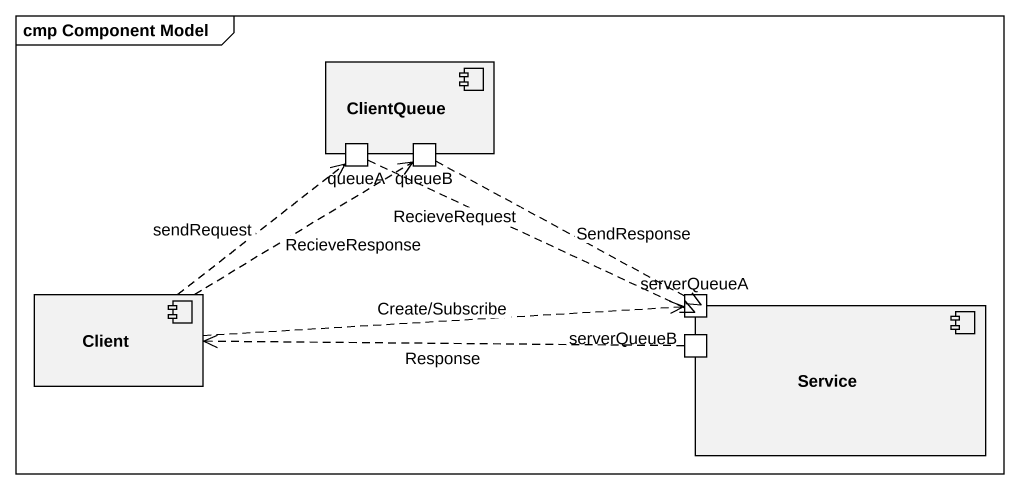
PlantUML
@startuml
mainframe cmp Component Model
component ClientQueue {
  port queueA
  port queueB
}
component Client
component Service {
  port serverQueueA
  port serverQueueB
}
queueA .right.> Service : RecieveRequest
queueB .right.> Service : SendResponse
Client .up.> queueA : sendRequest
Client .up.> queueB : RecieveResponse
Client .right.> serverQueueA : Create/Subscribe
serverQueueB .left.> Client : Response
@enduml
